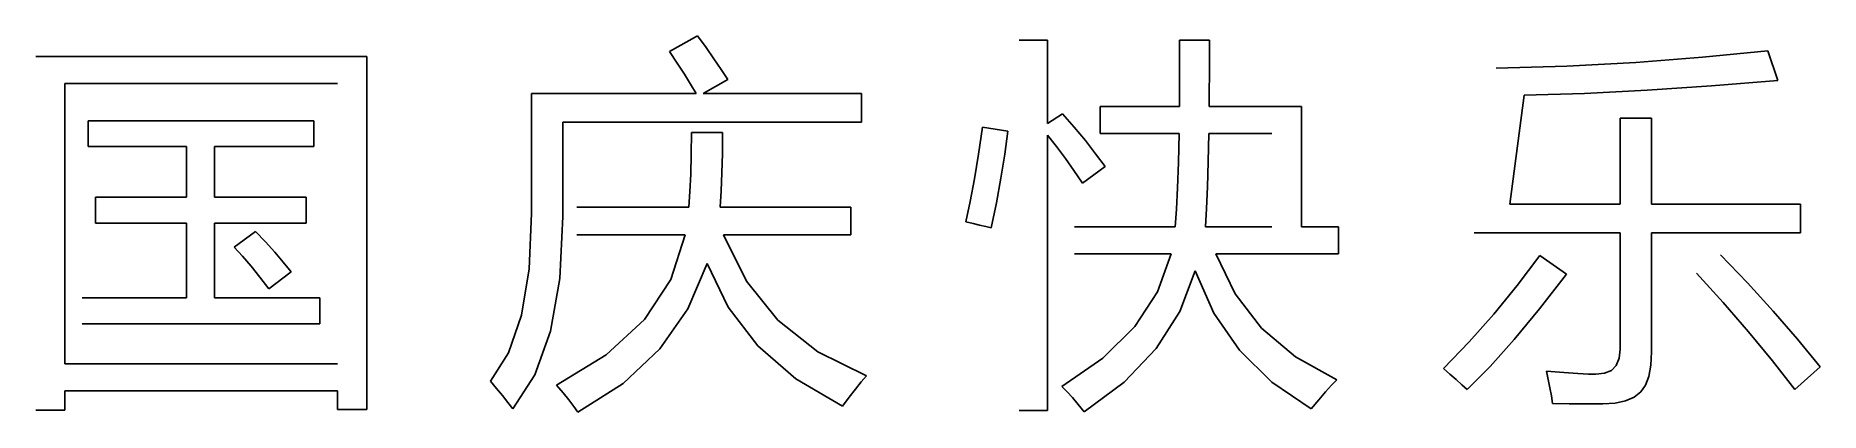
# Model space of a CAD drawing. Extents: x -591 to 607, y 94 to 347.
import ezdxf

# ---------------------------------------------------------------- set-up
doc = ezdxf.new("R2010")
doc.units = 0
doc.layers.add('GUOQING', color=2, linetype='CONTINUOUS')

msp = doc.modelspace()

# ---------------------------------------------------------------- linework, layer by layer
at = {"layer": 'GUOQING'}
for p, q in [((-165.59, 336.3), (-146.8, 346.96)), ((-160.37, 328.49), (-165.59, 336.3)), ((-165.59, 336.3), (-165.59, 336.3)), ((-146.8, 346.96), (-141.05, 339.03)), ((-141.05, 339.03), (-135.75, 331.47)), ((69.1, 343.92), (88.14, 343.92)), ((88.14, 343.92), (88.14, 288.06)), ((176.76, 332), (176.76, 343.92)), ((176.76, 343.92), (176.76, 343.92)), ((176.76, 343.92), (196.82, 343.92)), ((196.82, 343.92), (196.8, 332.09)), ((527.73, 332.46), (571.41, 336.81)), ((571.41, 336.81), (571.41, 336.81)), ((571.41, 336.81), (578.26, 317)), ((-590.96, 333), (-368.79, 333)), ((-368.79, 333), (-368.79, 96.1)), ((-155.65, 321.19), (-160.37, 328.49)), ((-135.75, 331.47), (-130.9, 324.3)), ((-130.9, 324.3), (-126.48, 317.51)), ((176.76, 320.62), (176.76, 332)), ((196.8, 332.09), (196.75, 320.75)), ((389.1, 325.13), (436.58, 326.62)), ((436.58, 326.62), (482.79, 329.06)), ((482.79, 329.06), (527.73, 332.46)), ((-388.34, 314.97), (-571.41, 314.97)), ((-571.41, 314.97), (-571.41, 126.83)), ((-151.42, 314.4), (-155.65, 321.19)), ((-147.69, 308.12), (-151.42, 314.4)), ((-126.48, 317.51), (-142.99, 308.12)), ((-126.48, 317.51), (-126.48, 317.51)), ((176.76, 309.78), (176.76, 320.62)), ((196.75, 320.75), (196.67, 309.88)), ((533.72, 313.24), (490.47, 310.34)), ((578.26, 317), (533.72, 313.24)), ((-258.26, 227.63), (-258.26, 308.12)), ((-258.26, 308.12), (-147.69, 308.12)), ((-142.99, 308.12), (-36.86, 308.12)), ((-36.86, 308.12), (-36.86, 289.07)), ((123.44, 281.46), (123.44, 299.48)), ((123.44, 299.48), (176.76, 299.48)), ((176.76, 299.48), (176.76, 309.78)), ((196.67, 309.88), (196.56, 299.48)), ((196.56, 299.48), (196.56, 299.48)), ((196.56, 299.48), (258.52, 299.48)), ((258.52, 299.48), (258.52, 218.74)), ((407.89, 307.1), (398.24, 233.97)), ((448.53, 308.29), (407.89, 307.1)), ((407.89, 307.1), (407.89, 307.1)), ((490.47, 310.34), (448.53, 308.29)), ((-555.66, 272.57), (-555.66, 289.83)), ((-555.66, 289.83), (-404.34, 289.83)), ((-404.34, 289.83), (-404.34, 272.57)), ((-36.86, 289.07), (-237.19, 289.07)), ((-237.19, 289.07), (-237.19, 225.6)), ((88.14, 288.06), (98.05, 294.66)), ((98.05, 294.66), (106.03, 285.58)), ((472.38, 233.97), (472.38, 291.61)), ((472.38, 291.61), (493.46, 291.61)), ((493.46, 291.61), (493.46, 233.97)), ((-150.97, 267.36), (-150.86, 281.96)), ((-150.86, 281.96), (-150.86, 281.96)), ((-150.86, 281.96), (-130.04, 281.96)), ((-130.04, 281.96), (-130.13, 267.89)), ((41.87, 267.55), (44.47, 285.52)), ((44.47, 285.52), (61.48, 282.98)), ((44.47, 285.52), (44.47, 285.52)), ((61.48, 282.98), (59.36, 267.4)), ((94.17, 272.55), (88.14, 280.19)), ((88.14, 280.19), (88.14, 280.19)), ((88.14, 280.19), (88.14, 95.6)), ((106.03, 285.58), (113.47, 276.63)), ((113.47, 276.63), (120.37, 267.81)), ((176.5, 281.46), (123.44, 281.46)), ((176.04, 261.92), (176.5, 281.46)), ((176.5, 281.46), (176.5, 281.46)), ((196.31, 281.46), (195.98, 262.4)), ((238.71, 281.46), (196.31, 281.46)), ((-489.65, 272.57), (-555.66, 272.57)), ((-489.65, 238.54), (-489.65, 272.57)), ((-404.34, 272.57), (-470.86, 272.57)), ((-470.86, 272.57), (-470.86, 238.54)), ((-151.3, 254.16), (-150.97, 267.36)), ((-130.13, 267.89), (-130.42, 254.86)), ((39.14, 250.99), (41.87, 267.55)), ((59.36, 267.4), (56.79, 251.37)), ((100.08, 264.63), (94.17, 272.55)), ((105.85, 256.43), (100.08, 264.63)), ((120.37, 267.81), (126.74, 259.11)), ((-151.86, 242.35), (-151.3, 254.16)), ((-130.42, 254.86), (-130.9, 242.88)), ((111.5, 247.94), (105.85, 256.43)), ((126.74, 259.11), (111.5, 247.94)), ((126.74, 259.11), (126.74, 259.11)), ((175.42, 244.96), (176.04, 261.92)), ((195.98, 262.4), (195.48, 245.59)), ((-152.64, 231.94), (-151.86, 242.35)), ((-130.9, 242.88), (-131.56, 231.94)), ((36.28, 235.82), (39.14, 250.99)), ((56.79, 251.37), (53.77, 234.9)), ((174.65, 230.56), (175.42, 244.96)), ((195.48, 245.59), (194.83, 231.04)), ((-550.84, 221.28), (-550.84, 238.54)), ((-550.84, 238.54), (-489.65, 238.54)), ((-470.86, 238.54), (-409.41, 238.54)), ((-409.41, 238.54), (-409.41, 221.28)), ((-259.88, 190.51), (-258.26, 227.63)), ((-258.26, 227.63), (-258.26, 227.63)), ((-227.79, 231.94), (-152.64, 231.94)), ((-131.56, 231.94), (-131.56, 231.94)), ((-131.56, 231.94), (-43.96, 231.94)), ((-43.96, 231.94), (-43.96, 213.41)), ((33.3, 222.04), (36.28, 235.82)), ((53.77, 234.9), (50.31, 217.98)), ((173.71, 218.74), (174.65, 230.56)), ((194.83, 231.04), (194.02, 218.74)), ((398.24, 233.97), (472.38, 233.97)), ((493.46, 233.97), (593.5, 233.97)), ((593.5, 233.97), (593.5, 214.68)), ((-489.65, 221.28), (-550.84, 221.28)), ((-489.65, 171.01), (-489.65, 221.28)), ((-409.41, 221.28), (-470.86, 221.28)), ((-470.86, 221.28), (-470.86, 171.01)), ((-457.66, 205.03), (-443.44, 215.69)), ((-443.44, 215.69), (-436.71, 208.57)), ((-237.19, 225.6), (-239.28, 184.02)), ((38.08, 220.93), (33.3, 222.04)), ((33.3, 222.04), (33.3, 222.04)), ((42.5, 219.88), (38.08, 220.93)), ((46.58, 218.9), (42.5, 219.88)), ((50.31, 217.98), (46.58, 218.9)), ((50.31, 217.98), (50.31, 217.98)), ((106.17, 218.74), (173.71, 218.74)), ((194.02, 218.74), (194.02, 218.74)), ((194.02, 218.74), (238.71, 218.74)), ((258.52, 218.74), (283.4, 218.74)), ((283.4, 218.74), (283.4, 200.71)), ((-452.12, 199), (-457.66, 205.03)), ((-457.66, 205.03), (-457.66, 205.03)), ((-436.71, 208.57), (-430.49, 201.67)), ((-155.05, 213.41), (-227.79, 213.41)), ((-164.78, 183.35), (-155.05, 213.41)), ((-155.05, 213.41), (-155.05, 213.41)), ((-43.96, 213.41), (-129.28, 213.41)), ((-129.28, 213.41), (-114, 182.21)), ((472.38, 214.68), (374.38, 214.68)), ((472.38, 136.73), (472.38, 214.68)), ((593.5, 214.68), (493.46, 214.68)), ((493.46, 214.68), (493.46, 134.95)), ((-446.42, 192.33), (-452.12, 199)), ((-440.57, 185.03), (-446.42, 192.33)), ((-430.49, 201.67), (-424.78, 194.98)), ((-424.78, 194.98), (-419.57, 188.53)), ((-140.32, 194.24), (-153.26, 163.67)), ((-126.17, 164.78), (-140.32, 194.24)), ((-140.32, 194.24), (-140.32, 194.24)), ((171.17, 200.71), (106.17, 200.71)), ((161.92, 175.24), (171.17, 200.71)), ((171.17, 200.71), (171.17, 200.71)), ((283.4, 200.71), (201.13, 200.71)), ((201.13, 200.71), (214, 173.81)), ((403.37, 179.38), (418.55, 199.44)), ((418.55, 199.44), (436.33, 187)), ((418.55, 199.44), (418.55, 199.44)), ((539.67, 199.95), (557.85, 181.07)), ((-434.55, 177.1), (-440.57, 185.03)), ((-419.57, 188.53), (-434.55, 177.1)), ((-419.57, 188.53), (-419.57, 188.53)), ((-264.99, 159.39), (-259.88, 190.51)), ((-239.28, 184.02), (-245.57, 148.66)), ((-182.44, 156.53), (-164.78, 183.35)), ((-114, 182.21), (-92.91, 156.03)), ((187.17, 189.29), (176.81, 161.94)), ((199.66, 160.93), (187.17, 189.29)), ((187.17, 189.29), (187.17, 189.29)), ((436.33, 187), (418.36, 163.79)), ((541.51, 168.02), (523.67, 187.76)), ((523.67, 187.76), (523.67, 187.76)), ((557.85, 181.07), (575.09, 162.25)), ((-559.73, 171.01), (-489.65, 171.01)), ((-470.86, 171.01), (-400.27, 171.01)), ((-400.27, 171.01), (-400.27, 153.74)), ((146.61, 151.9), (161.92, 175.24)), ((214, 173.81), (231.79, 150.76)), ((387.51, 160.09), (403.37, 179.38)), ((558.46, 148.41), (541.51, 168.02)), ((-273.59, 134.27), (-264.99, 159.39)), ((-208.01, 132.95), (-182.44, 156.53)), ((-153.26, 163.67), (-172.03, 136.82)), ((-106.33, 138.98), (-126.17, 164.78)), ((-92.91, 156.03), (-66.01, 134.86)), ((176.81, 161.94), (160.95, 137.05)), ((216.81, 136.03), (199.66, 160.93)), ((370.99, 141.55), (387.51, 160.09)), ((418.36, 163.79), (401.29, 143.14)), ((575.09, 162.25), (591.37, 143.49)), ((-400.27, 153.74), (-559.73, 153.74)), ((-245.57, 148.66), (-256.04, 119.53)), ((125.23, 130.68), (146.61, 151.9)), ((231.79, 150.76), (254.5, 131.54)), ((574.52, 128.92), (558.46, 148.41)), ((-285.68, 115.15), (-273.59, 134.27)), ((-241.5, 112.61), (-208.01, 132.95)), ((-172.03, 136.82), (-196.62, 113.71)), ((-80.79, 116.85), (-106.33, 138.98)), ((-66.01, 134.86), (-33.3, 118.7)), ((160.95, 137.05), (139.61, 114.59)), ((238.63, 114.59), (216.81, 136.03)), ((353.81, 123.78), (370.99, 141.55)), ((401.29, 143.14), (385.1, 125.06)), ((471.73, 130.53), (472.38, 136.73)), ((472.38, 136.73), (472.38, 136.73)), ((493.46, 134.95), (493.01, 125.94)), ((591.37, 143.49), (606.7, 124.79)), ((-571.41, 126.83), (-388.34, 126.83)), ((97.79, 111.59), (125.23, 130.68)), ((254.5, 131.54), (282.13, 116.16)), ((358.14, 119.94), (353.81, 123.78)), ((353.81, 123.78), (353.81, 123.78)), ((362.25, 116.29), (358.14, 119.94)), ((385.1, 125.06), (369.8, 109.56)), ((424.17, 116.26), (422.87, 122)), ((422.87, 122), (422.87, 122)), ((422.87, 122), (434.57, 121.02)), ((434.57, 121.02), (444.01, 120.35)), ((444.01, 120.35), (451.2, 120)), ((451.2, 120), (456.13, 119.97)), ((456.13, 119.97), (461.98, 120.48)), ((456.13, 119.97), (456.13, 119.97)), ((461.98, 120.48), (466.53, 122.41)), ((466.53, 122.41), (469.78, 125.76)), ((469.78, 125.76), (471.73, 130.53)), ((493.01, 125.94), (491.68, 118.45)), ((589.69, 109.56), (574.52, 128.92)), ((606.7, 124.79), (589.69, 109.56)), ((606.7, 124.79), (606.7, 124.79)), ((-388.34, 108.8), (-571.41, 108.8)), ((-571.41, 108.8), (-571.41, 95.85)), ((-388.34, 96.1), (-388.34, 108.8)), ((-281.61, 110.27), (-285.68, 115.15)), ((-285.68, 115.15), (-285.68, 115.15)), ((-277.75, 105.56), (-281.61, 110.27)), ((-256.04, 119.53), (-270.7, 96.61)), ((-237.08, 107.37), (-241.5, 112.61)), ((-241.5, 112.61), (-241.5, 112.61)), ((-196.62, 113.71), (-227.03, 94.33)), ((-49.55, 98.39), (-80.79, 116.85)), ((-40.79, 109.94), (-45.01, 104.51)), ((-36.89, 114.67), (-40.79, 109.94)), ((-33.3, 118.7), (-36.89, 114.67)), ((-33.3, 118.7), (-33.3, 118.7)), ((101.2, 108.15), (97.79, 111.59)), ((97.79, 111.59), (97.79, 111.59)), ((104.84, 104.17), (101.2, 108.15)), ((139.61, 114.59), (112.77, 94.58)), ((265.12, 96.61), (238.63, 114.59)), ((274.58, 108.1), (270.08, 102.78)), ((278.59, 112.56), (274.58, 108.1)), ((282.13, 116.16), (278.59, 112.56)), ((282.13, 116.16), (282.13, 116.16)), ((366.14, 112.83), (362.25, 116.29)), ((369.8, 109.56), (366.14, 112.83)), ((369.8, 109.56), (369.8, 109.56)), ((425.28, 110.7), (424.17, 116.26)), ((426.2, 105.34), (425.28, 110.7)), ((486.35, 108.04), (481.79, 104.48)), ((489.46, 112.48), (486.35, 108.04)), ((486.35, 108.04), (486.35, 108.04)), ((491.68, 118.45), (489.46, 112.48)), ((-571.41, 95.85), (-590.96, 95.85)), ((-368.79, 96.1), (-388.34, 96.1)), ((-274.11, 101.01), (-277.75, 105.56)), ((-270.7, 96.61), (-274.11, 101.01)), ((-270.7, 96.61), (-270.7, 96.61)), ((-233.19, 102.58), (-237.08, 107.37)), ((-229.84, 98.23), (-233.19, 102.58)), ((-227.03, 94.33), (-229.84, 98.23)), ((-45.01, 104.51), (-49.55, 98.39)), ((-49.55, 98.39), (-49.55, 98.39)), ((108.7, 99.64), (104.84, 104.17)), ((112.77, 94.58), (108.7, 99.64)), ((270.08, 102.78), (265.12, 96.61)), ((265.12, 96.61), (265.12, 96.61)), ((426.93, 100.17), (426.2, 105.34)), ((438.18, 100.05), (426.93, 100.17)), ((426.93, 100.17), (426.93, 100.17)), ((447.56, 99.98), (438.18, 100.05)), ((455.07, 99.93), (447.56, 99.98)), ((460.7, 99.91), (455.07, 99.93)), ((468.97, 100.42), (460.7, 99.91)), ((460.7, 99.91), (460.7, 99.91)), ((476, 101.94), (468.97, 100.42)), ((481.79, 104.48), (476, 101.94)), ((-227.03, 94.33), (-227.03, 94.33)), ((88.14, 95.6), (69.1, 95.6)), ((112.77, 94.58), (112.77, 94.58))]:
    msp.add_line(p, q, dxfattribs=at)

doc.saveas('drawing.dxf')
